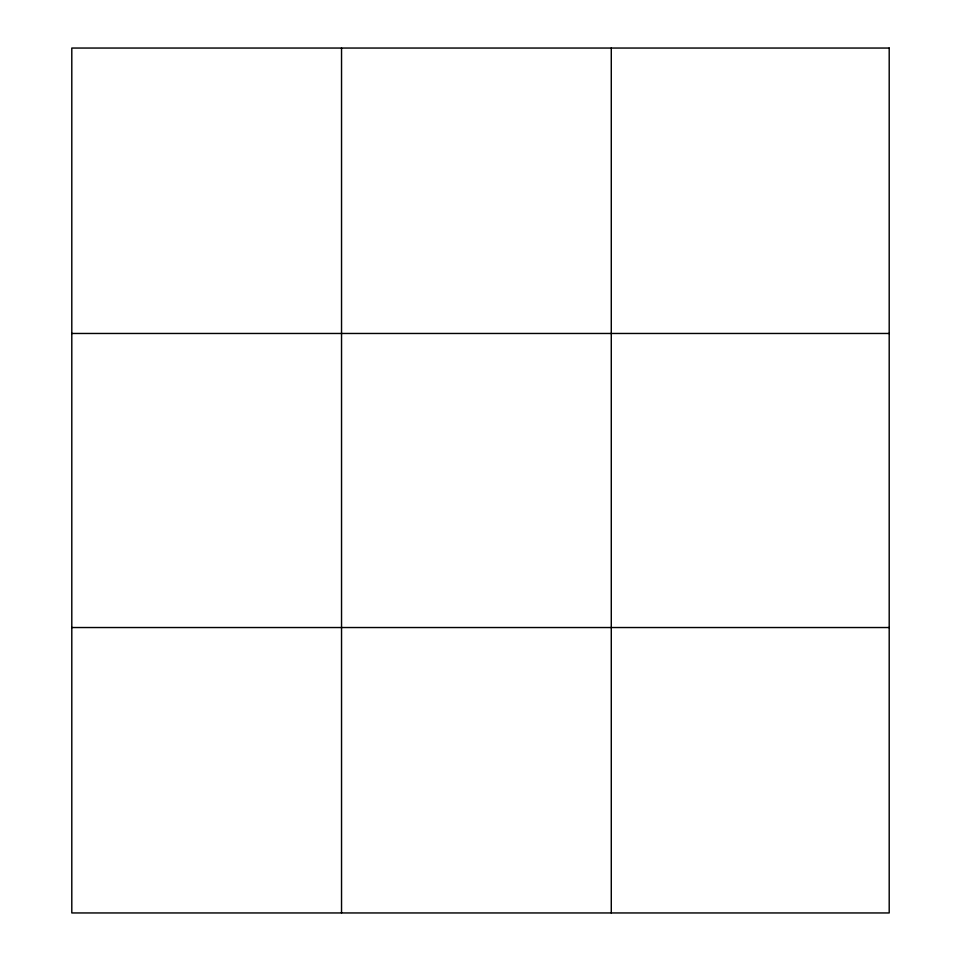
<?xml version="1.0" encoding="UTF-8"?>
<svg xmlns="http://www.w3.org/2000/svg" width="961" height="961" viewBox="0 0 961 961"><rect width="100%" height="100%" fill="white"/><g stroke="black" fill="none" stroke-linecap="round" stroke-linejoin="round"><path stroke-width="1.44" d="M341.539 912.95L341.539 48.05M611.28 912.95L611.28 48.05M71.799 333.467L889.201 333.467M71.799 627.533L889.201 627.533M889.201 48.05L889.201 912.95L71.799 912.95L71.799 48.05L889.201 48.05"/></g></svg>
